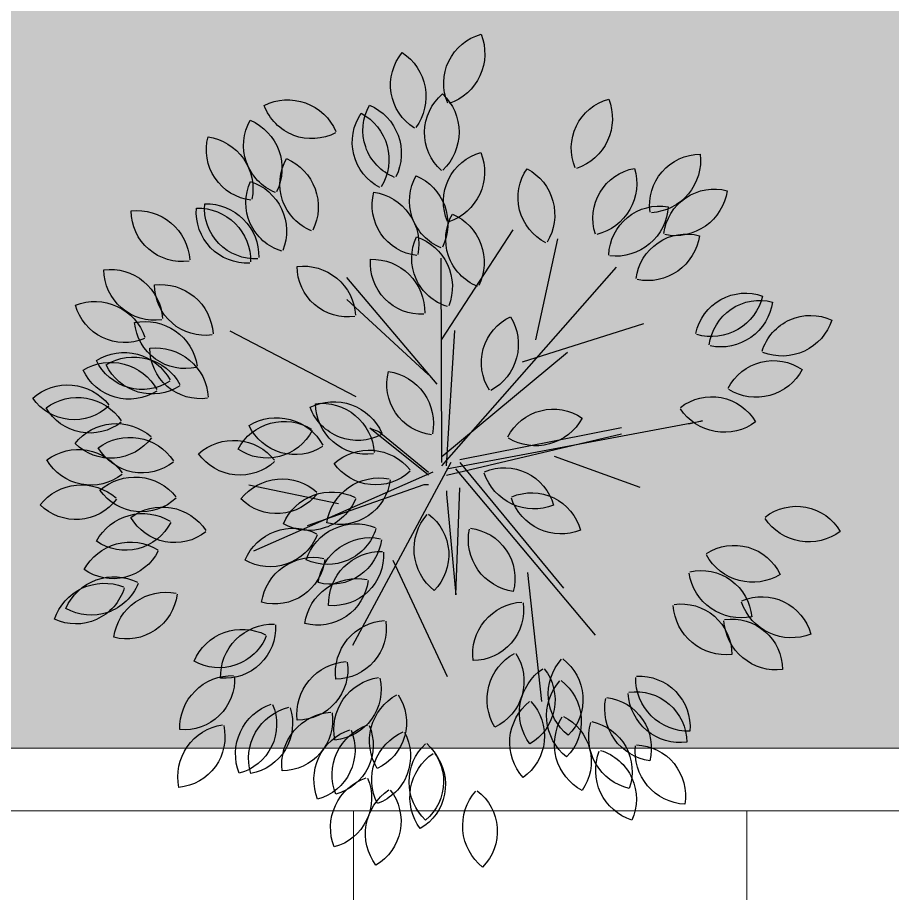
# Model space of a CAD drawing. Header units: millimetres. Extents: x 1832547 to 2001569, y -558009 to -417808.
# Drawn here: x 1895766 to 1896462, y -435671 to -434975 of the extents above; entities that cross this region are included whole.
import ezdxf

# ---------------------------------------------------------------- set-up
doc = ezdxf.new("R2010")
doc.units = ezdxf.units.MM
doc.header["$MEASUREMENT"] = 0
doc.layers.add('CA.thay 145', color=145, linetype='CONTINUOUS', lineweight=18)
doc.layers.add('CA.vat lieu 08', color=8, linetype='CONTINUOUS', lineweight=5)
doc.layers.add('CAY', color=94, linetype='CONTINUOUS')

# ---------------------------------------------------------------- blocks, each defined once
blk = doc.blocks.new('A$C4E926DCA')
at = {"layer": 'CAY', "color": 96, "true_color": 0x00750e}
for p, q in [((334.8, 347.62), (374.47, 563)), ((374.47, 563), (371.82, 551.66)), ((345.38, 438.3), (318.94, 510.1)), ((424.71, 411.85), (456.44, 513.88)), ((329.51, 347.62), (363.89, 494.98)), ((342.74, 358.95), (369.18, 494.98)), ((337.45, 343.84), (504.04, 491.2)), ((334.8, 355.17), (194.66, 472.31)), ((345.38, 343.84), (432.64, 449.64)), ((340.09, 358.95), (234.32, 445.86)), ((443.22, 423.19), (527.84, 442.08)), ((247.54, 415.63), (139.13, 426.97)), ((443.22, 343.84), (535.77, 404.3)), ((229.03, 355.17), (318.94, 358.95)), ((313.65, 347.62), (229.03, 355.17)), ((337.45, 347.62), (451.15, 355.17)), ((258.12, 302.27), (160.28, 347.62)), ((340.09, 351.39), (186.72, 268.26)), ((316.29, 347.62), (313.65, 347.62)), ((340.09, 343.84), (511.97, 343.84)), ((406.2, 340.06), (496.1, 264.48)), ((332.16, 336.28), (266.05, 185.13)), ((321.58, 332.5), (321.58, 328.72)), ((329.51, 332.5), (369.18, 283.38)), ((366.53, 290.93), (332.16, 332.5)), ((414.13, 332.5), (477.59, 264.48)), ((321.58, 328.72), (287.21, 230.48)), ((369.18, 283.38), (366.53, 290.93)), ((395.62, 272.04), (451.15, 166.24)), ((305.72, 256.93), (321.58, 181.35))]:
    blk.add_line(p, q, dxfattribs=at)
for centre, radius, start, end in [((316.69, 652.32), 44.19, 143.51005, 236.52195), ((259.79, 641.67), 42.68, 322.16683, 59.94562), ((472.98, 630.26), 44.19, 108.51005, 201.52195), ((420.25, 654.17), 42.68, 287.16683, 24.94562), ((236.08, 637.36), 44.19, 158.51005, 251.52195), ((183.87, 612.34), 42.68, 337.16683, 74.94562), ((438.41, 608.28), 44.19, 118.51005, 211.52195), ((382.34, 622.67), 42.68, 297.16683, 34.94562), ((209.09, 624.66), 44.19, 173.51005, 266.52195), ((165.14, 586.98), 42.68, 352.16683, 89.94562), ((282.89, 604.86), 44.19, 148.51005, 241.52195), ((227.14, 589.28), 42.68, 327.16683, 64.94562), ((480.77, 578.64), 44.19, 98.51005, 191.52195), ((432.99, 611.34), 42.68, 277.16683, 14.94562), ((489.57, 571), 44.19, 103.51005, 196.52195), ((439.13, 599.42), 42.68, 282.16683, 19.94562), ((253.01, 595.14), 44.19, 168.51005, 261.52195), ((205.94, 561.43), 42.68, 347.16683, 84.94562), ((409.07, 581.44), 44.19, 143.51005, 236.52195), ((352.17, 570.79), 42.68, 322.16683, 59.94562), ((221.95, 582.16), 44.19, 173.51005, 266.52195), ((178, 544.48), 42.68, 352.16683, 89.94562), ((574.48, 540.74), 44.19, 98.51005, 191.52195), ((526.71, 573.44), 42.68, 277.16683, 14.94562), ((536.76, 517.31), 44.19, 98.51005, 191.52195), ((488.98, 550.01), 42.68, 277.16683, 14.94562), ((593.73, 517.95), 44.19, 83.51005, 176.52195), ((556.05, 561.9), 42.68, 262.16683, 359.94562), ((59.6, 505.05), 42.68, 2.16683, 99.94562), ((96.34, 549.79), 44.19, 183.51005, 276.52195), ((148.22, 543.95), 44.19, 173.51005, 266.52195), ((104.27, 506.27), 42.68, 352.16683, 89.94562), ((157.87, 550.48), 44.19, 178.51005, 271.52195), ((117.37, 509.11), 42.68, 357.16683, 94.94562), ((557.33, 490.67), 44.19, 93.51005, 186.52195), ((512.59, 527.41), 42.68, 272.16683, 9.94562), ((99.81, 476.53), 42.68, 7.16683, 104.94562), ((132.51, 524.3), 44.19, 188.51005, 281.52195), ((574.45, 464.32), 44.19, 73.51005, 166.52195), ((56.98, 463.79), 42.68, 17.16683, 114.94562), ((80.89, 516.51), 44.19, 198.51005, 291.52195), ((80.22, 460.27), 42.68, 12.16683, 109.94562), ((544.98, 514.14), 42.68, 252.16683, 349.94562), ((108.63, 510.71), 44.19, 193.51005, 286.52195), ((629.05, 443.95), 44.19, 68.51005, 161.52195), ((604.03, 496.16), 42.68, 247.16683, 344.94562), ((88.49, 425.87), 42.68, 27.16683, 124.94562), ((102.88, 481.95), 44.19, 208.51005, 301.52195), ((122.52, 417.71), 42.68, 37.16683, 134.94562), ((140.74, 419.17), 42.68, 37.16683, 134.94562), ((324.02, 444.06), 44.19, 158.51005, 251.52195), ((271.82, 419.03), 42.68, 337.16683, 74.94562), ((398.18, 422.98), 44.19, 118.51005, 211.52195), ((342.11, 437.37), 42.68, 297.16683, 34.94562), ((145.17, 476.9), 44.19, 218.51005, 311.52195), ((126.96, 475.43), 44.19, 218.51005, 311.52195), ((140.37, 395.7), 42.68, 52.16683, 149.94562), ((345.18, 421.38), 44.19, 158.51005, 251.52195), ((292.97, 396.36), 42.68, 337.16683, 74.94562), ((548.19, 395.22), 44.19, 28.51005, 121.52195), ((110.02, 386.72), 42.68, 47.16683, 144.94562), ((129.71, 452.61), 44.19, 233.51005, 326.52195), ((562.58, 451.3), 42.68, 207.16683, 304.94562), ((104.36, 444.34), 44.19, 228.51005, 321.52195), ((156.26, 369.64), 42.68, 57.16683, 154.94562), ((216.27, 369.46), 42.68, 82.16683, 179.94562), ((178.59, 413.41), 44.19, 263.51005, 356.52195), ((439.53, 364.25), 44.19, 58.51005, 151.52195), ((140.68, 425.4), 44.19, 238.51005, 331.52195), ((242.55, 362.32), 42.68, 7.16683, 104.94562), ((275.25, 410.1), 44.19, 188.51005, 281.52195), ((423.96, 420), 42.68, 237.16683, 334.94562), ((30.15, 346.82), 42.68, 37.16683, 134.94562), ((34.58, 404.54), 44.19, 218.51005, 311.52195), ((508.54, 335.75), 44.19, 23.51005, 116.52195), ((584.5, 336.38), 44.19, 68.51005, 161.52195), ((559.47, 388.58), 42.68, 247.16683, 344.94562), ((683.94, 336.86), 44.19, 68.51005, 161.52195), ((658.92, 389.07), 42.68, 247.16683, 344.94562), ((527.76, 390.35), 42.68, 202.16683, 299.94562), ((618.01, 314.98), 44.19, 43.51005, 136.52195), ((262.78, 306.74), 42.68, 37.16683, 134.94562), ((512.03, 361.7), 42.68, 197.16683, 294.94562), ((488.12, 308.98), 44.19, 18.51005, 111.52195), ((540.92, 305.37), 44.19, 23.51005, 116.52195), ((69.49, 303.32), 42.68, 52.16683, 149.94562), ((72.29, 301.72), 42.68, 42.16683, 139.94562), ((560.15, 359.98), 42.68, 202.16683, 299.94562), ((617.39, 372.87), 42.68, 222.16683, 319.94562), ((58.83, 360.23), 44.19, 233.51005, 326.52195), ((267.22, 364.46), 44.19, 218.51005, 311.52195), ((405.9, 340.46), 42.68, 187.16683, 284.94562), ((373.2, 292.69), 44.19, 8.51005, 101.52195), ((648.19, 287.29), 44.19, 33.51005, 126.52195), ((71.68, 359.61), 44.19, 223.51005, 316.52195), ((507.6, 326.98), 42.68, 177.16683, 274.94562), ((467.1, 285.62), 44.19, 358.51005, 91.52195), ((523.9, 280.88), 44.19, 8.51005, 101.52195), ((93.71, 274.04), 42.68, 62.16683, 159.94562), ((364.26, 288.16), 42.68, 137.16683, 234.94562), ((306.64, 282.51), 44.19, 318.51005, 51.52195), ((556.6, 328.65), 42.68, 187.16683, 284.94562), ((657.64, 344.4), 42.68, 212.16683, 309.94562), ((73.34, 328.23), 44.19, 243.51005, 336.52195), ((121.87, 270.67), 42.68, 57.16683, 154.94562), ((600.34, 266.4), 44.19, 23.51005, 116.52195), ((38.83, 265.9), 42.68, 52.16683, 149.94562), ((106.29, 326.43), 44.19, 238.51005, 331.52195), ((619.57, 321.01), 42.68, 202.16683, 299.94562), ((28.17, 322.8), 44.19, 233.51005, 326.52195), ((201.08, 254.01), 42.68, 82.16683, 179.94562), ((163.4, 297.96), 44.19, 263.51005, 356.52195), ((262.77, 251.93), 42.68, 87.16683, 184.94562), ((331.05, 257.99), 42.68, 97.16683, 194.94562), ((283.28, 290.69), 44.19, 278.51005, 11.52195), ((595.25, 255.92), 44.19, 28.51005, 121.52195), ((149.72, 249.48), 42.68, 77.16683, 174.94562), ((116.02, 296.54), 44.19, 258.51005, 351.52195), ((221.4, 292.43), 44.19, 268.51005, 1.52195), ((280.81, 250.43), 42.68, 97.16683, 194.94562), ((233.04, 283.13), 44.19, 278.51005, 11.52195), ((297.49, 247.5), 42.68, 107.16683, 204.94562), ((244.76, 271.41), 44.19, 288.51005, 21.52195), ((401.66, 273.3), 42.68, 152.16683, 249.94562), ((347.47, 252.92), 44.19, 333.51005, 66.52195), ((609.63, 312), 42.68, 207.16683, 304.94562), ((58.47, 241.24), 42.68, 67.16683, 164.94562), ((102.85, 242.66), 42.68, 67.16683, 164.94562), ((77.83, 294.86), 44.19, 248.51005, 341.52195), ((246.44, 239.1), 42.68, 97.16683, 194.94562), ((198.66, 271.8), 44.19, 278.51005, 11.52195), ((390.07, 280.48), 42.68, 172.16683, 269.94562), ((346.12, 242.8), 44.19, 353.51005, 86.52195), ((33.45, 293.44), 44.19, 248.51005, 341.52195), ((98.82, 227.41), 42.68, 67.16683, 164.94562), ((73.8, 279.61), 44.19, 248.51005, 341.52195), ((326.14, 231.77), 42.68, 112.16683, 209.94562), ((271.53, 250.99), 44.19, 293.51005, 26.52195), ((505.52, 265.29), 42.68, 172.16683, 269.94562), ((461.56, 227.61), 44.19, 353.51005, 86.52195), ((166.67, 221.53), 42.68, 82.16683, 179.94562), ((128.99, 265.48), 44.19, 263.51005, 356.52195), ((124.17, 208.67), 42.68, 82.16683, 179.94562), ((655.51, 235.51), 42.68, 152.16683, 249.94562), ((601.33, 215.13), 44.19, 333.51005, 66.52195), ((86.49, 252.62), 44.19, 263.51005, 356.52195), ((264.44, 202.93), 42.68, 97.16683, 194.94562), ((216.66, 235.63), 44.19, 278.51005, 11.52195), ((389.89, 220.47), 42.68, 147.16683, 244.94562), ((334.13, 204.9), 44.19, 328.51005, 61.52195), ((295.76, 199.38), 42.68, 112.16683, 209.94562), ((241.16, 218.6), 44.19, 293.51005, 26.52195), ((340.36, 204.95), 42.68, 127.16683, 224.94562), ((282.63, 209.39), 44.19, 308.51005, 41.52195), ((555.6, 196.45), 44.19, 23.51005, 116.52195), ((387.08, 196.95), 42.68, 117.16683, 214.94562), ((331.01, 211.34), 44.19, 298.51005, 31.52195), ((574.82, 251.06), 42.68, 202.16683, 299.94562), ((121.33, 174.95), 42.68, 72.16683, 169.94562), ((91.85, 224.77), 44.19, 253.51005, 346.52195), ((535.18, 169.68), 44.19, 18.51005, 111.52195), ((559.09, 222.4), 42.68, 197.16683, 294.94562), ((587.98, 166.07), 44.19, 23.51005, 116.52195), ((120.68, 161.55), 42.68, 67.16683, 164.94562), ((95.66, 213.76), 44.19, 248.51005, 341.52195), ((202.04, 160.91), 42.68, 87.16683, 184.94562), ((160.67, 201.41), 44.19, 268.51005, 1.52195), ((372.8, 174.23), 42.68, 137.16683, 234.94562), ((315.19, 168.58), 44.19, 318.51005, 51.52195), ((607.21, 220.68), 42.68, 202.16683, 299.94562), ((210.95, 156.26), 42.68, 112.16683, 209.94562), ((156.34, 175.48), 44.19, 293.51005, 26.52195), ((554.66, 187.69), 42.68, 177.16683, 274.94562), ((514.16, 146.32), 44.19, 358.51005, 91.52195), ((570.96, 141.58), 44.19, 8.51005, 101.52195), ((551.05, 180.74), 42.68, 177.16683, 274.94562), ((510.56, 139.37), 44.19, 358.51005, 91.52195), ((603.66, 189.35), 42.68, 187.16683, 284.94562), ((158.88, 126.42), 42.68, 87.16683, 184.94562), ((117.52, 166.92), 44.19, 268.51005, 1.52195), ((110.3, 118.09), 42.68, 77.16683, 174.94562), ((76.59, 165.16), 44.19, 258.51005, 351.52195), ((393.18, 103.5), 44.19, 353.51005, 86.52195), ((490.43, 145.37), 42.68, 172.16683, 269.94562), ((446.48, 107.69), 44.19, 353.51005, 86.52195), ((316.26, 119.06), 42.68, 142.16683, 239.94562), ((259.35, 108.41), 44.19, 323.51005, 56.52195), ((437.13, 141.19), 42.68, 172.16683, 269.94562), ((462.49, 128.42), 42.68, 167.16683, 264.94562), ((415.42, 94.71), 44.19, 348.51005, 81.52195), ((552.58, 125.99), 42.68, 172.16683, 269.94562), ((508.62, 88.31), 44.19, 353.51005, 86.52195), ((235.44, 78.51), 42.68, 97.16683, 194.94562), ((187.66, 111.21), 44.19, 278.51005, 11.52195), ((342.27, 91.25), 42.68, 137.16683, 234.94562), ((284.65, 85.59), 44.19, 318.51005, 51.52195), ((374.94, 91.96), 42.68, 142.16683, 239.94562), ((318.04, 81.3), 44.19, 323.51005, 56.52195), ((441.29, 100.57), 42.68, 147.16683, 244.94562), ((385.53, 84.99), 44.19, 328.51005, 61.52195), ((309.98, 77.73), 42.68, 117.16683, 214.94562), ((253.91, 92.12), 44.19, 298.51005, 31.52195), ((445.13, 92.28), 42.68, 147.16683, 244.94562), ((389.37, 76.7), 44.19, 328.51005, 61.52195), ((286.09, 67.18), 42.68, 117.16683, 214.94562), ((230.01, 81.57), 44.19, 298.51005, 31.52195), ((436.95, 81.17), 42.68, 147.16683, 244.94562), ((381.19, 65.6), 44.19, 328.51005, 61.52195), ((503.29, 102.87), 42.68, 172.16683, 269.94562), ((459.34, 65.19), 44.19, 353.51005, 86.52195), ((387.42, 65.65), 42.68, 127.16683, 224.94562), ((329.69, 70.09), 44.19, 308.51005, 41.52195), ((484.56, 77.51), 42.68, 157.16683, 254.94562), ((432.35, 52.49), 44.19, 338.51005, 71.52195), ((255.51, 48.69), 42.68, 112.16683, 209.94562), ((200.9, 67.91), 44.19, 293.51005, 26.52195), ((248.18, 35.68), 42.68, 107.16683, 204.94562), ((195.45, 59.59), 44.19, 288.51005, 21.52195), ((364.83, 48.72), 42.68, 142.16683, 239.94562), ((307.93, 38.06), 44.19, 323.51005, 56.52195), ((408.64, 48.19), 42.68, 142.16683, 239.94562), ((351.73, 37.53), 44.19, 323.51005, 56.52195), ((335.93, 36.13), 42.68, 127.16683, 224.94562), ((278.2, 40.56), 44.19, 308.51005, 41.52195), ((419.86, 34.94), 42.68, 137.16683, 234.94562), ((362.25, 29.28), 44.19, 318.51005, 51.52195)]:
    blk.add_arc(centre, radius, start, end, dxfattribs=at)

msp = doc.modelspace()

# ---------------------------------------------------------------- hatches: boundary and pattern name
at = {"layer": 'CA.thay 145', "ltscale": 100}
h = msp.add_hatch(dxfattribs=at)
h.set_pattern_fill('GRASS', color=256, scale=100, pattern_type=2)
h.set_pattern_definition([(90, (1892883.23, -437123.656), (-70.7107, 70.7107), [18.75, -122.6714]), (45, (1892883.23, -437123.66), (-70.7107, 70.7107), [18.75, -81.25]), (135, (1892883.23, -437123.66), (-70.7107, -70.7107), [18.75, -81.25])])
h.paths.add_polyline_path([(1887516.16, -438855.12), (1887516.16, -439055.12), (1887516.16, -439187.26), (1898250.3, -439700.53), (1898250.3, -439305.12, 0.414214), (1897800.3, -438855.12)])
h.paths.add_polyline_path([(1887516.16, -435257.28), (1887516.16, -435306.95), (1887516.16, -435555.12), (1897800.3, -435555.12, 0.414214), (1898250.3, -435105.12), (1898250.3, -434546.78)])
at = {"layer": 'CA.vat lieu 08', "ltscale": 1000}
h = msp.add_hatch(dxfattribs=at)
h.set_pattern_fill('APPIANRN', color=256, scale=50, angle=90, pattern_type=2)
h.set_pattern_definition([(90, (1892908.23, -437205.12), (-312.5, 2e-14), []), (180, (1892908.23, -437205.12), (-312.5, -237.5), [312.5, -312.5])])
h.paths.add_polyline_path([(1897800.3, -438805.12, -0.414214), (1898300.3, -439305.12), (1898300.3, -435105.12, -0.414214), (1897800.3, -435605.12), (1887516.16, -435605.12), (1887516.16, -438805.12)])

# ---------------------------------------------------------------- linework, layer by layer
at = {"layer": 'CA.thay 145'}
msp.add_lwpolyline([(1887516.16, -435605.12), (1897800.3, -435605.12, 0.414214), (1898300.3, -435105.12), (1898300.3, -434454.42)], format="xyb", dxfattribs=at)
at = {"layer": 'CA.vat lieu 08'}
msp.add_lwpolyline([(1887516.16, -435555.12), (1897800.3, -435555.12, 0.414214), (1898250.3, -435105.12), (1898250.3, -434492.13)], format="xyb", dxfattribs=at)

# ---------------------------------------------------------------- block references
at = {"layer": 'CAY', "xscale": -0.9449999999999998, "yscale": 0.9449999999999998, "zscale": 0.9449999999999998, "rotation": 270.184676913854}
msp.add_blockref('A$C4E926DCA', (1895779.7, -435650.81), dxfattribs=at)

doc.saveas('drawing.dxf')
